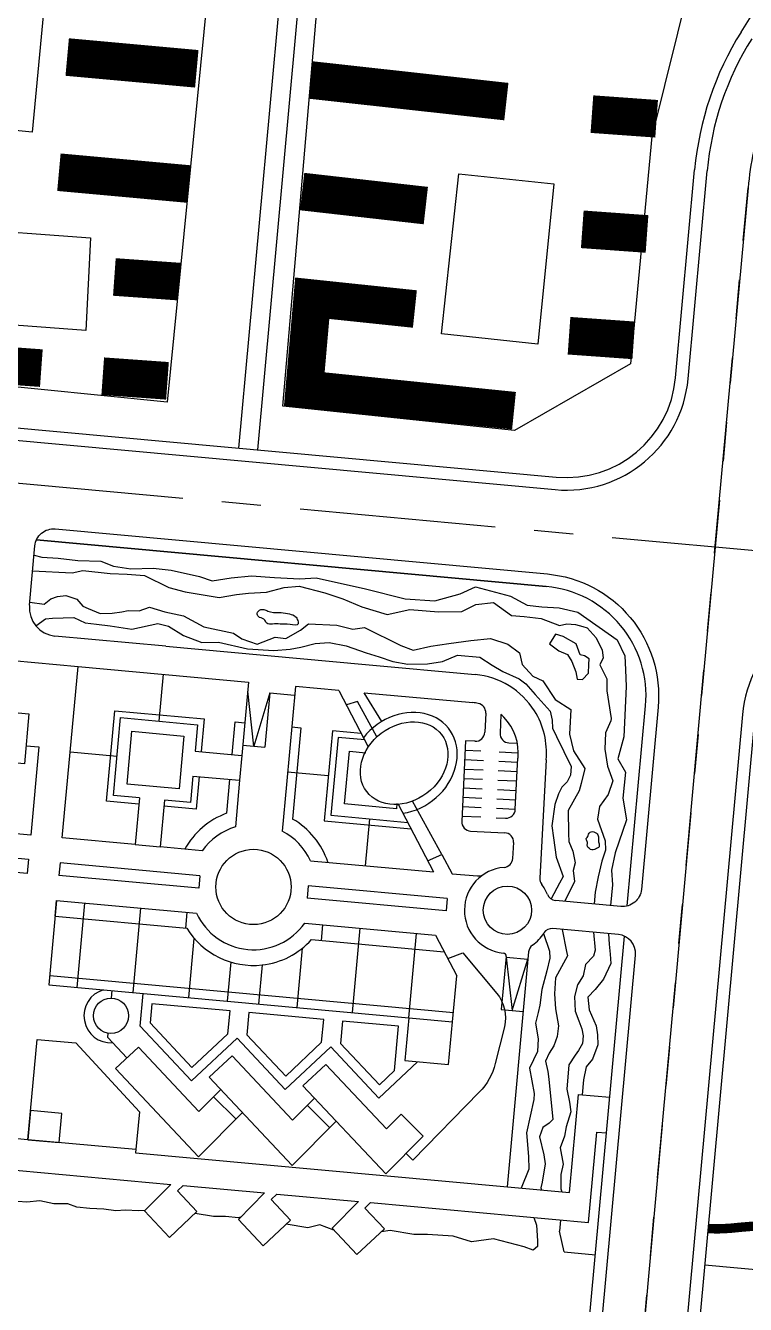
# Model space of a CAD drawing. Extents: x 30752 to 65014, y 26327 to 78956.
# Drawn here: x 32845.3 to 33074.9, y 28177.2 to 28584.8 of the extents above; entities that cross this region are included whole.
import ezdxf

# ---------------------------------------------------------------- set-up
doc = ezdxf.new("R2010")
doc.units = 0
doc.header["$MEASUREMENT"] = 0
doc.linetypes.add('CENTER', pattern=[2, 1.25, -0.25, 0.25, -0.25])
doc.linetypes.add('CONTINOUS', pattern=[0])
doc.layers.add('G-建筑', color=13, linetype='CONTINUOUS', true_color=0xe44444)
for name, color, linetype in [('G-绿化', 74, 'CONTINUOUS'), ('GH-中心线', 254, 'CENTER'), ('GH-道路红线', 1, 'CONTINOUS'), ('GH_水系', 152, 'CONTINUOUS'), ('jianzhu--pl', 1, 'CONTINUOUS'), ('图层1', 41, 'CONTINUOUS'), ('支路', 34, 'CONTINUOUS')]:
    doc.layers.add(name, color=color, linetype=linetype)

msp = doc.modelspace()

# ---------------------------------------------------------------- linework, layer by layer
at = {"layer": 'G-建筑'}
for p, q in [((32857.04, 28325.88), (32862.04, 28380.54)), ((32862.04, 28380.54), (32916.45, 28375.56)), ((32887.88, 28363.11), (32889.25, 28378.05)), ((32916.45, 28375.56), (32914.31, 28352.21)), ((32931.38, 28374.19), (32928.52, 28342.88)), ((32945.23, 28372.92), (32931.38, 28374.19)), ((32945.23, 28372.92), (32954.62, 28354.9)), ((32871.17, 28337.64), (32873.81, 28366.41)), ((32873.81, 28366.41), (32902.32, 28363.8)), ((32951.12, 28369.36), (32947.61, 28368.36)), ((32957.35, 28358.08), (32951.12, 28369.36)), ((32873.35, 28339.45), (32875.62, 28364.23)), ((32875.62, 28364.23), (32900.14, 28361.99)), ((32900.14, 28361.99), (32899.37, 28353.58)), ((32902.32, 28363.8), (32901.36, 28353.4)), ((32943.15, 28360.06), (32940.51, 28331.29)), ((32944.95, 28357.89), (32942.69, 28333.1)), ((32952.37, 28359.22), (32943.15, 28360.06)), ((32953.47, 28357.11), (32944.95, 28357.89)), ((32874.48, 28351.84), (32859.54, 28353.21)), ((32899.37, 28353.58), (32914.31, 28352.21)), ((32898.64, 28345.61), (32897.87, 28337.21)), ((32898.64, 28345.61), (32913.58, 28344.25)), ((32900.64, 28345.43), (32899.68, 28335.03)), ((32941.83, 28345.68), (32928.88, 28346.86)), ((32913.58, 28344.25), (32912.22, 28329.41)), ((32928.52, 28342.88), (32927.16, 28328.04)), ((32881.44, 28336.7), (32871.17, 28337.64)), ((32881.63, 28338.69), (32873.35, 28339.45)), ((32881.63, 28338.69), (32880.26, 28323.75)), ((32889.59, 28337.96), (32888.23, 28323.03)), ((32897.87, 28337.21), (32889.59, 28337.96)), ((32964.03, 28336.83), (32975.37, 28315.05)), ((32978.01, 28320.66), (32968.66, 28337.6)), ((32899.68, 28335.03), (32889.41, 28335.97)), ((32942.69, 28333.1), (32942.69, 28333.1)), ((32942.69, 28333.1), (32967.21, 28330.86)), ((32940.51, 28331.29), (32940.51, 28331.29)), ((32940.51, 28331.29), (32968.23, 28328.76)), ((32954.95, 28331.98), (32953.58, 28317.04)), ((32880.26, 28323.75), (32857.04, 28325.88)), ((32901.66, 28321.8), (32888.23, 28323.03)), ((32973.52, 28318.59), (32978.01, 28320.66)), ((32936.16, 28318.64), (32975.37, 28315.05)), ((32855.22, 28305.96), (32852.76, 28279.08)), ((32854.76, 28300.98), (32855.22, 28305.96)), ((32855.22, 28305.96), (32899.84, 28301.88)), ((32861.72, 28278.26), (32864.18, 28305.14)), ((32854.76, 28300.98), (32896.72, 28297.14)), ((32879.65, 28276.61), (32882.11, 28303.5)), ((32896.39, 28297.17), (32896.85, 28302.15)), ((32934.34, 28298.72), (32976.06, 28294.9)), ((32939.67, 28293.21), (32940.12, 28298.19)), ((32949.61, 28270.21), (32952.07, 28297.1)), ((32897.37, 28274.99), (32899.1, 28293.89)), ((32936.55, 28293.5), (32978.81, 28289.63)), ((32967.54, 28268.57), (32970, 28295.46)), ((32976.06, 28294.9), (32982.82, 28281.92)), ((32931.89, 28271.83), (32933.62, 28290.73)), ((32910.79, 28286.32), (32909.65, 28273.87)), ((32920.75, 28285.41), (32919.61, 28272.96)), ((32853.03, 28282.06), (32909.92, 28276.86)), ((32981.48, 28267.29), (32982.82, 28281.92)), ((32852.76, 28279.08), (32909.65, 28273.87)), ((32872.67, 28274.82), (32872.9, 28277.23)), ((32881.9, 28265.85), (32882.85, 28276.32)), ((32909.92, 28276.86), (32981.75, 28270.28)), ((32909.65, 28273.87), (32981.48, 28267.29)), ((32967.54, 28268.57), (32966.29, 28254.95)), ((32871.53, 28262.28), (32871.65, 28263.66)), ((32881.9, 28265.85), (32898.26, 28248.45)), ((32980.23, 28253.67), (32981.48, 28267.29)), ((32871.53, 28262.28), (32877.64, 28255.77)), ((32912.75, 28262.08), (32898.26, 28248.45)), ((32912.75, 28262.08), (32928.14, 28245.72)), ((32881.29, 28259.2), (32874, 28252.35)), ((32881.29, 28259.2), (32900.62, 28238.65)), ((32911.16, 28256.47), (32903.88, 28249.61)), ((32911.16, 28256.47), (32930.49, 28235.91)), ((32942.62, 28259.34), (32928.14, 28245.72)), ((32942.62, 28259.34), (32958.01, 28242.98)), ((32874, 28252.35), (32900.42, 28224.26)), ((32941.04, 28253.73), (32933.75, 28246.88)), ((32941.04, 28253.73), (32960.37, 28233.18)), ((32970.34, 28254.58), (32958.01, 28242.98)), ((32966.29, 28254.95), (32980.23, 28253.67)), ((32903.88, 28249.61), (32930.3, 28221.53)), ((32900.62, 28238.65), (32907.59, 28245.67)), ((32905.3, 28243.36), (32912.39, 28236.31)), ((32933.75, 28246.88), (32960.17, 28218.8)), ((32930.49, 28235.91), (32937.47, 28242.93)), ((32935.18, 28240.63), (32942.27, 28233.58)), ((32900.42, 28224.26), (32914.45, 28238.38)), ((32930.3, 28221.53), (32944.32, 28235.64)), ((32960.37, 28233.18), (32965.05, 28237.89)), ((32965.05, 28237.89), (32972.14, 28230.84)), ((32960.17, 28218.8), (32972.14, 28230.84))]:
    msp.add_line(p, q, dxfattribs=at)
msp.add_lwpolyline([(32829.02, 28350.99), (32830.48, 28366.92), (32846.41, 28365.46), (32844.95, 28349.53)], close=True, dxfattribs=at)
for points in [[(32911.16, 28352.5), (32912.11, 28362.9), (32915.26, 28362.61)], [(32930.2, 28361.25), (32933.14, 28360.98), (32930.48, 28331.92)], [(32909.45, 28333.75), (32910.43, 28344.53)], [(32856.04, 28228.78), (32856.9, 28238.09), (32846.94, 28239), (32846.09, 28229.69), (32856.04, 28228.78)]]:
    msp.add_lwpolyline(points, dxfattribs=at)
msp.add_lwpolyline([(32979.94, 28287.45), (32984.73, 28289.26), (32995.56, 28276.34, -0.239814), (32998.02, 28265.73), (32995.1, 28254.02, -0.133231), (32990.01, 28244.87), (32968.84, 28223.19), (32966.69, 28225.35)], format="xyb", dxfattribs=at)
msp.add_circle((32872.55, 28269.2), 5.62, dxfattribs=at)
for centre, radius, start, end in [((32918, 28310.26), 25, 110.0144, 151.1925), ((32918, 28310.26), 20, 106.795, 144.7707), ((32918, 28310.26), 25, 18.3489, 60.0541), ((32918, 28310.26), 20, 24.7707, 62.7464), ((32918, 28310.26), 20, 204.7707, 324.7707), ((32918, 28310.26), 25, 211.6406, 276.3077), ((32918, 28310.26), 25, 276.3077, 317.9008), ((32872.55, 28269.2), 8.62, 106.0851, 273.6805)]:
    msp.add_arc(centre, radius, start, end, dxfattribs=at)
msp.add_ellipse((32966.04, 28349.73), major_axis=(-14.32, -10.9), ratio=0.833333, start_param=7.264315, end_param=11.299936, dxfattribs=at)
msp.add_ellipse((32966.04, 28349.73), major_axis=(-11.93, -9.09), ratio=0.8, dxfattribs=at)
at = {"layer": 'G-绿化'}
for p, q in [((32890.07, 28387.01), (32854.7, 28390.25)), ((32890.07, 28387.01), (32953.74, 28381.18)), ((32953.74, 28381.18), (32988.72, 28377.98)), ((32953.34, 28372.18), (32987.9, 28369.02)), ((32992.07, 28365.67), (32991.78, 28359.56)), ((32845.48, 28355.29), (32849.55, 28354.91)), ((32849.55, 28354.91), (32846.97, 28326.8)), ((32985.63, 28356.85), (32984.4, 28331.2)), ((32985.5, 28353.85), (32990.49, 28353.61)), ((32988.64, 28356.7), (32985.63, 28356.85)), ((33011.34, 28350.81), (33009.33, 28313.06)), ((32846.97, 28326.8), (32823.07, 28328.99)), ((32987.25, 28328.06), (32998.07, 28327.54)), ((32978.01, 28320.66), (32981.41, 28314.5)), ((33000.92, 28324.39), (33000.65, 28319.35)), ((32900.94, 28313.83), (32856.31, 28317.91)), ((32900.57, 28309.85), (32855.95, 28313.93)), ((32900.94, 28313.83), (32900.57, 28309.85)), ((32981.41, 28314.5), (32989.43, 28313.76)), ((32935.43, 28310.67), (32935.07, 28306.69)), ((32979.76, 28306.61), (32935.43, 28310.67)), ((32979.4, 28302.63), (32935.07, 28306.69)), ((32979.76, 28306.61), (32979.4, 28302.63)), ((33034.36, 28295.09), (33013.44, 28297.01)), ((32998.57, 28288.11), (32997.02, 28271.22)), ((32998.55, 28287.84), (33005.52, 28287.21)), ((32998.55, 28287.84), (33000.51, 28270.9)), ((33000.51, 28270.9), (33005.52, 28287.21)), ((32997.02, 28271.22), (33004, 28270.58)), ((32846.09, 28229.69), (32849.01, 28261.61)), ((32849.01, 28261.61), (32861.37, 28260.54)), ((32861.37, 28260.54), (32881.61, 28238.58)), ((32881.61, 28238.58), (32880.42, 28225.55)), ((32846.09, 28229.69), (32838.15, 28230.42)), ((32880.51, 28226.54), (32846.09, 28229.69)), ((32880.42, 28225.55), (33018.8, 28212.88)), ((32899.98, 28206.81), (32893.81, 28213.36)), ((32929.85, 28204.07), (32923.69, 28210.63)), ((32883.29, 28207.03), (32891.24, 28198.59)), ((32891.24, 28198.59), (32899.98, 28206.81)), ((32959.73, 28201.34), (32953.56, 28207.9)), ((32913.17, 28204.3), (32921.11, 28195.85)), ((32921.11, 28195.85), (32929.85, 28204.07)), ((32943.04, 28201.56), (32950.99, 28193.12)), ((32950.99, 28193.12), (32959.73, 28201.34))]:
    msp.add_line(p, q, dxfattribs=at)
for points in [[(32796.8, 28624.99), (32905.37, 28615.07), (32890.43, 28464.77), (32829.06, 28470.97), (32753.16, 28517.38), (32791.29, 28577.04)], [(32939.93, 28609.48), (33057.29, 28598.73), (33045.05, 28549.47), (33038.27, 28476.99), (33001.21, 28455.73), (32927.41, 28463.48)], [(32851.58, 28594.78), (32847.42, 28550.89), (32815.79, 28554.01), (32821.25, 28597.97)], [(33013.78, 28534.35), (33008.72, 28483.25), (32977.93, 28486.59), (32983.46, 28537.54)], [(32822.6, 28520.3), (32865.99, 28517.19), (32864.49, 28487.63), (32820.32, 28490.89)], [(32877.69, 28343.07), (32879.23, 28359.88), (32895.79, 28358.37), (32894.26, 28341.55)], [(32822.37, 28321.33), (32846.27, 28319.14), (32845.85, 28314.54), (32821.95, 28316.73)], [(32909.86, 28263.48), (32910.53, 28270.78), (32909.38, 28270.88), (32885.57, 28273.06), (32885.01, 28266.92), (32898.39, 28252.69)], [(32939.74, 28260.75), (32940.41, 28268.04), (32916.51, 28270.23), (32915.86, 28263.15), (32928.27, 28249.96)], [(32962.99, 28251.78), (32964.28, 28265.86), (32946.38, 28267.49), (32945.73, 28260.41), (32958.14, 28247.22)]]:
    msp.add_lwpolyline(points, close=True, dxfattribs=at)
for points in [[(32846.55, 28400.03), (32848.28, 28418.95, -0.41437), (32854.8, 28424.38), (33011.74, 28410.02, -0.414214), (33047.02, 28367.62), (33041.7, 28309.48, -0.414214), (33035.18, 28304.05), (33014.26, 28305.97)], [(32996.91, 28365.18), (32996.63, 28359.32, 0.414214), (32999.48, 28356.18), (33002.17, 28356.05)], [(32995.34, 28332.35), (32998.35, 28332.21, 0.412725), (33001.49, 28335.05), (33002.35, 28351.28)], [(32924.75, 28110.6), (32918.13, 28038.31), (33010.08, 28029.9, 0.414214), (33016.61, 28035.32), (33039.78, 28288.57)]]:
    msp.add_lwpolyline(points, format="xyb", dxfattribs=at)
for points in [[(32848.01, 28415.99), (32850.49, 28415.41), (32855.75, 28415.03), (32861.98, 28414.35), (32869.34, 28414.12), (32873.33, 28412.56), (32878.91, 28411.64), (32886.06, 28411.87), (32891.79, 28411.19), (32900.73, 28409.27), (32904.8, 28407.83), (32910.89, 28408.74), (32917.33, 28409.43), (32924.65, 28408.89), (32932.75, 28408.52), (32937.96, 28408.84), (32953.74, 28405.26), (32966.39, 28402.13), (32975.78, 28401.43), (32983.91, 28403.7), (32988.81, 28405.88), (32999.91, 28402.91), (33005.28, 28400.12), (33009.95, 28399.5), (33015.48, 28399.28), (33021.38, 28397.82), (33033.93, 28389.08), (33036.47, 28383.95), (33036.63, 28379.52), (33036.87, 28374.2), (33036.1, 28358.15), (33034.2, 28351.05), (33036.64, 28346.81), (33035.81, 28338.52), (33036.9, 28331.65), (33033.3, 28321.1), (33032.15, 28315.67), (33032.46, 28310.97), (33031.85, 28304.36)], [(32848.6, 28393.45), (32851.63, 28395.68), (32853.88, 28395.91), (32860.73, 28396.12), (32864.29, 28394.47), (32867.97, 28393.99), (32872.29, 28393.52), (32879.16, 28392.46), (32887.46, 28394.26), (32890.85, 28393.34), (32895.7, 28390.43), (32901.57, 28388.13), (32906.88, 28388.24), (32916.07, 28386.15), (32924.53, 28385.66), (32929.73, 28386.04), (32933.12, 28386.65), (32937.7, 28387.83), (32942.15, 28388.17), (32947.59, 28387.15), (32953.91, 28384.94), (32958.07, 28383.57), (32962.4, 28382.13), (32967.24, 28381.29), (32973.5, 28381.39), (32978.31, 28382.12), (32983.09, 28384.1), (32990.14, 28383.5), (32994.16, 28380.91), (32997.47, 28378.99), (33002.71, 28376.57), (33004.89, 28374.99), (33007.8, 28371.57), (33012.62, 28366.29), (33013.24, 28363.43), (33013.31, 28360.83), (33014.65, 28358.24), (33019.35, 28348.71), (33019.08, 28345.9), (33018.03, 28343.76), (33016.29, 28342.06), (33015.24, 28339.92), (33014.11, 28336.54), (33013.14, 28329.76), (33013.68, 28325.95), (33014.56, 28319.79), (33016.76, 28313.55), (33015.59, 28311.48), (33012.91, 28306.43)], [(32820.48, 28384.34), (32862.04, 28380.54)], [(32923.16, 28372.09), (32918.1, 28355.19), (32916.19, 28372.72)], [(32923.16, 28372.09), (32921.58, 28354.87)], [(32923.16, 28372.09), (32931.12, 28371.36)], [(32958.92, 28363), (32953.34, 28372.18)], [(32879.23, 28359.88), (32895.79, 28358.37)], [(32914.61, 28355.51), (32921.58, 28354.87)], [(32963.74, 28336.82), (32963.59, 28335.21), (32947.03, 28336.72), (32948.57, 28353.54), (32953.83, 28353.06)], [(32996.34, 28353.33), (33002.34, 28353.04)], [(32914.31, 28352.21), (32913.58, 28344.25)], [(32985.35, 28350.85), (32991.35, 28350.57)], [(32996.2, 28350.33), (33002.19, 28350.04)], [(32894.8, 28347.53), (32894.26, 28341.55)], [(32985.21, 28347.86), (32991.2, 28347.57)], [(32996.06, 28347.34), (33002.05, 28347.05)], [(32984.92, 28341.86), (32990.91, 28341.58)], [(32985.06, 28344.86), (32991.06, 28344.57)], [(32995.77, 28341.34), (33001.76, 28341.05)], [(32995.91, 28344.34), (33001.91, 28344.05)], [(32984.78, 28338.87), (32990.77, 28338.58)], [(32995.62, 28338.35), (33001.62, 28338.06)], [(32984.49, 28332.87), (32990.48, 28332.59)], [(32984.63, 28335.87), (32990.63, 28335.58)], [(32995.48, 28335.35), (33001.47, 28335.06)], [(32880.26, 28323.75), (32888.23, 28323.03)], [(32856.31, 28317.91), (32855.95, 28313.93)], [(33010.51, 28295.44), (33012.42, 28289.78), (33012.5, 28287.62), (33011.51, 28283.56), (33009.94, 28277.59), (33009.35, 28272.62), (33008.78, 28270.22), (33008.78, 28270.22), (33007.97, 28266.8), (33008.74, 28261.82), (33008.62, 28257.84), (33006.02, 28252.53), (33007.48, 28244.46), (33007.4, 28242.56), (33005.05, 28231.91), (33005.66, 28224.35), (33005.78, 28220.29), (33003.41, 28214.29)], [(33031.26, 28295.37), (33031.4, 28292.03), (33031.79, 28288.86), (33031.96, 28285.83), (33029.58, 28280.87), (33026.95, 28277.53), (33024.61, 28275.15), (33025.09, 28271.11), (33027.3, 28265.95), (33027.73, 28263.08), (33027.82, 28259.94), (33026.16, 28255.34), (33024.12, 28252.92), (33023.24, 28248.78), (33022.81, 28244.04)], [(33005.73, 28289.54), (32998.88, 28214.7)], [(33018.8, 28212.88), (33021.66, 28244.15)], [(33021.66, 28244.15), (33031.62, 28243.24)], [(32953.56, 28207.89), (32955.31, 28209.65), (33024.82, 28203.29), (33027.46, 28232.14)], [(33027.46, 28232.14), (33030.58, 28231.86)], [(32777.56, 28225.92), (32829.31, 28221.19), (32891.69, 28215.48), (32883.29, 28207.03)], [(32893.81, 28213.36), (32895.56, 28215.12), (32921.56, 28212.74), (32913.17, 28204.3)], [(32923.69, 28210.63), (32925.44, 28212.39), (32951.44, 28210.01), (32943.04, 28201.56)]]:
    msp.add_lwpolyline(points, dxfattribs=at)
for centre, radius in [((32918, 28310.26), 12), ((32998.98, 28302.85), 7.71)]:
    msp.add_circle(centre, radius, dxfattribs=at)
for centre, radius, start, end in [((32855.52, 28399.21), 9, 174.8013, 264.7707), ((32986.44, 28353.09), 25, 32.1306, 84.7707), ((32986.44, 28353.09), 16, 78.3184, 84.7707), ((32989.07, 28365.82), 3, 357.2492, 78.3184), ((32986.44, 28353.09), 25, 354.7707, 32.1306), ((32986.44, 28353.09), 16, 44.6685, 49.1206), ((32986.4, 28353.06), 16.05, 353.6586, 44.628), ((32988.78, 28359.7), 3, 267.2492, 357.2492), ((32987.4, 28331.06), 3, 177.2492, 267.2492), ((32997.93, 28324.55), 3, 356.9579, 87.2492), ((32998.98, 28302.85), 13.71, 94.5289, 264.531), ((32997.66, 28319.51), 3, 274.5289, 356.9579), ((32989.71, 28316.75), 3, 264.7707, 303.6956), ((33012.33, 28312.9), 3, 176.9579, 216.9704), ((32998.98, 28302.85), 13.71, 21.4393, 36.9704), ((33014.53, 28308.96), 3, 201.4393, 264.7707), ((33013.16, 28294.02), 3, 84.7707, 148.1021), ((32998.98, 28302.85), 13.71, 305.66, 328.1021), ((33033.81, 28289.12), 6, 354.7707, 84.7707), ((32997.58, 28288.2), 1, 354.7707, 84.531), ((33008.72, 28289.27), 3, 125.66, 174.7707)]:
    msp.add_arc(centre, radius, start, end, dxfattribs=at)
at = {"layer": 'GH-中心线', "ltscale": 50}
for points in [[(32419.83, 29136.69), (32370.49, 28597.56), (32594.46, 28577.06), (32789.2, 28454.8, 0.117879), (32833.25, 28439.91), (33498, 28379.07, 0.28299), (33584.85, 28422.13), (33782.64, 28738.36)], [(33075.72, 28533.1), (33001.27, 27719.59), (33075.72, 28533.1, -0.117455), (33090.52, 28577.02), (33352.29, 28995.52)]]:
    msp.add_lwpolyline(points, format="xyb", dxfattribs=at)
at = {"layer": 'GH-道路红线'}
for p, q in [((33073.48, 28582.76), (33157.74, 28717.48)), ((33052.61, 28472.55), (33058.67, 28538.85)), ((33056.59, 28472.19), (33062.66, 28538.48)), ((32839.02, 28456.95), (33014.56, 28440.89)), ((32838.65, 28452.97), (33014.2, 28436.9)), ((33073.91, 28365.19), (33014.71, 27718.36)), ((33077.89, 28364.82), (33018.69, 27717.99))]:
    msp.add_line(p, q, dxfattribs=at)
msp.add_lwpolyline([(32848.8, 28420.91), (33011.37, 28406.03), (32848.8, 28420.91)], close=True, dxfattribs=at)
msp.add_lwpolyline([(33037.2, 28304.21), (33043.04, 28367.99, 0.414214), (33011.37, 28406.03)], format="xyb", dxfattribs=at)
msp.add_lwpolyline([(33012.11, 28030.06), (33036.32, 28294.57)], dxfattribs=at)
for centre, radius, start, end in [((33158.26, 28529.73), 100, 147.9747, 174.7707), ((33158.26, 28529.73), 96, 147.9747, 174.7707), ((33017.75, 28475.74), 39, 264.7707, 354.7707), ((33017.75, 28475.74), 35, 264.7707, 354.7707), ((33112.75, 28361.63), 39, 84.81, 174.7707)]:
    msp.add_arc(centre, radius, start, end, dxfattribs=at)
at = {"layer": 'GH_水系'}
msp.add_line((33061.88, 28189.86), (33197.41, 28177.45), dxfattribs=at)
msp.add_line((33061.88, 28189.86), (33197.41, 28177.45), dxfattribs=at)
for points in [[(32847.55, 28410.98), (32860.18, 28410.36), (32863.54, 28411.09), (32872.28, 28410.15), (32877.74, 28409.98), (32883.25, 28409.55), (32891, 28405.68), (32896.16, 28404.36), (32907.1, 28402.54), (32912.59, 28403.46), (32916.43, 28403.88), (32922.18, 28404.19), (32927.82, 28405.68), (32932.59, 28406.17), (32940.78, 28404.02), (32946.47, 28402.14), (32952.59, 28399.55), (32960.58, 28397.08), (32967.82, 28398.65), (32977, 28397.95), (32984.42, 28398.07), (32988.95, 28400.27), (32994.5, 28400.94), (33000.28, 28396.77), (33004.29, 28396.42), (33009.7, 28395.84), (33015.6, 28393.6), (33017.93, 28394.1), (33020.69, 28393.89), (33022.98, 28393.3), (33024.45, 28392.81), (33027.3, 28389.64), (33029.24, 28385.72), (33029.49, 28383.34), (33028.49, 28381.09), (33030.7, 28376.56), (33030.71, 28372.77), (33032.06, 28364), (33031.97, 28363.17), (33030.22, 28359.4), (33030, 28354.21), (33030.92, 28348.72), (33032.61, 28344.08), (33031.13, 28339.69), (33028.29, 28335.96), (33027.68, 28331.9), (33030.14, 28324.98), (33030.24, 28322.03), (33029.11, 28318.53), (33027.9, 28313.53), (33026.94, 28308.58), (33026.6, 28304.84)], [(32846.64, 28401.03), (32851.2, 28400.41), (32853.36, 28402.14), (32855.54, 28402.83), (32858.2, 28403.2), (32861.63, 28402.04), (32863.61, 28399.72), (32865.24, 28399.02), (32869.08, 28397.42), (32872.97, 28397.53), (32876.04, 28397.98), (32878.06, 28398.42), (32881.59, 28398.23), (32884.81, 28399.46), (32889.77, 28398), (32895.67, 28396.64), (32902.13, 28393.19), (32911.62, 28391.14), (32914.32, 28389.4), (32919.13, 28387.7), (32924.94, 28389.92), (32928.32, 28389.46), (32932.97, 28392.11), (32935.51, 28394.16), (32944.57, 28393.73), (32949.63, 28392.44), (32953.4, 28392.96), (32964.95, 28387.26), (32968.87, 28385.72), (32974.57, 28386.96), (32980.34, 28387.91), (32987.31, 28388.83), (32993.6, 28389.45), (32999.08, 28387.63), (33002.85, 28384.85), (33003.73, 28381.15), (33007.03, 28377.46), (33010.29, 28375.96), (33014.23, 28370.06), (33019.18, 28366.87), (33018.79, 28358.92), (33020, 28353.62), (33023.64, 28348.02), (33022.49, 28343.21), (33021.88, 28340.95), (33018.33, 28334.67), (33018.43, 28327.27), (33018.53, 28324.8), (33019.8, 28321.69), (33020.62, 28317.91), (33019.96, 28315.56), (33020.36, 28312.05), (33017.25, 28305.69)], [(33016.43, 28296.73), (33017.79, 28289.67), (33018.09, 28288.27), (33014.33, 28281.3), (33013.97, 28276.23), (33014.28, 28271.45), (33015.27, 28265.99), (33014.86, 28262.58), (33013.77, 28259.61), (33012.32, 28257.34), (33011.09, 28254.69), (33011.87, 28251.47), (33012.19, 28249.01), (33013.45, 28236.18), (33012.33, 28235), (33010.25, 28233.61), (33009.17, 28230.63), (33010.57, 28224.87), (33010.98, 28222), (33010.08, 28216.18), (33009.68, 28214.35), (33009.86, 28213.7)], [(33026.39, 28295.82), (33026.95, 28290.09), (33026.47, 28288.17), (33023.86, 28285.51), (33023.09, 28281.98), (33021.36, 28279.06), (33020.34, 28275.38), (33020.63, 28270.72), (33021.77, 28267.61), (33022.68, 28265.08), (33023.17, 28262.82), (33022.97, 28260.41), (33021.65, 28258.13), (33020.53, 28256.61), (33018.56, 28253.55), (33017.95, 28245.81), (33018.75, 28241.72), (33019.15, 28238.62), (33017.74, 28233.86), (33017.13, 28230.82), (33015.76, 28227.07), (33016.79, 28221.93), (33015.98, 28218.57), (33016.06, 28214.05), (33016.38, 28213.1)], [(32883.38, 28207.12), (32881.28, 28207.05), (32877.19, 28207.25), (32874.07, 28207.06), (32870.32, 28207.53), (32865.81, 28207.83), (32861.63, 28208.25), (32858.83, 28209.32), (32854.35, 28209.29), (32849.85, 28210.23), (32845.75, 28209.79), (32842.83, 28210.04), (32838.18, 28210.81), (32835.73, 28211.16), (32834.65, 28211.37), (32832.18, 28212.07), (32829.96, 28211.14), (32828.48, 28210.72), (32828.36, 28210.73)], [(32913.84, 28204.98), (32913.25, 28204.77), (32909.1, 28205.25), (32905.3, 28205.26), (32899.36, 28206.22)], [(32943.66, 28200.91), (32939.14, 28202.59), (32935.35, 28201.62), (32928.46, 28202.76)], [(33007.43, 28204.88), (33008.2, 28202.52), (33008.59, 28197.46), (33008.54, 28195.62), (33007.2, 28194.54), (33004.27, 28195.53), (32994.49, 28198.09), (32987.54, 28197.12), (32981.67, 28198.95), (32973.46, 28199.5), (32969.08, 28199.48), (32961.6, 28200.72), (32958.71, 28200.38)], [(33015.91, 28204.11), (33015.58, 28200.57)], [(33017.07, 28193.96), (33015.58, 28200.57)], [(33017.07, 28193.96), (33027.03, 28193.05)]]:
    msp.add_lwpolyline(points, dxfattribs=at)
msp.add_lwpolyline([(33022.16, 28384.27), (33020.85, 28387.74), (33016.71, 28390.1), (33014.26, 28390.86), (33012.36, 28387.74), (33015.37, 28385.5), (33018.15, 28384.32), (33019.56, 28382.11), (33020.77, 28378.8), (33021.21, 28376.5), (33022.96, 28376.38), (33024.86, 28378.4), (33024.93, 28381.18), (33025.04, 28382.93), (33023.54, 28383.89)], close=True, dxfattribs=at)
for points, knots in [([(32926.18, 28397.75), (32924.98, 28397.66), (32923.26, 28397.84), (32921.45, 28398.71), (32920.08, 28398.8), (32918.93, 28397.7), (32919.58, 28396), (32921.5, 28396.07), (32922.05, 28393.92), (32924.33, 28394.13), (32926.77, 28394.06), (32929.11, 28394.03), (32932.71, 28393.45), (32932, 28395.67), (32931, 28397.09), (32928.66, 28397.33), (32927.08, 28397.81), (32926.18, 28397.75)], [0, 0, 0, 0, 3.611841, 4.977244, 5.987763, 7.612245, 8.686645, 10.61763, 12.197146, 14.054871, 16.443208, 19.66359, 22.25033, 23.65438, 25.160255, 27.456593, 30.145669, 30.145669, 30.145669, 30.145669]), ([(33027.37, 28327.44), (33026.82, 28327.73), (33026, 28328.15), (33024.92, 28327.48), (33024.73, 28326.68), (33024.5, 28326.07), (33023.87, 28325.59), (33024.47, 28324.84), (33024.56, 28324.11), (33024.25, 28323.26), (33025.03, 28322.52), (33025.87, 28322), (33026.72, 28322.15), (33027.43, 28322.54), (33028.39, 28322.94), (33028.18, 28324.16), (33027.92, 28325.15), (33028.14, 28326.42), (33027.65, 28327.07), (33027.37, 28327.44)], [0, 0, 0, 0, 1.709779, 2.518655, 3.411803, 4.063597, 4.511593, 5.479505, 6.214592, 6.757679, 8.011555, 8.881084, 9.713178, 10.409185, 11.420482, 12.343387, 13.621172, 14.641215, 15.967299, 15.967299, 15.967299, 15.967299])]:
    msp.add_open_spline(points, degree=3, knots=knots, dxfattribs=at)
at = {"layer": 'jianzhu--pl', "const_width": 12}
for points in [[(32858.59, 28574.79), (32899.92, 28571.03)], [(32936.16, 28567.48), (32998.64, 28560.58)], [(33025.92, 28556.59), (33046.56, 28555.11)], [(32855.95, 28538.08), (32897.28, 28534.32)], [(32933.52, 28531.91), (32972.96, 28527.44)], [(33022.85, 28519.88), (33043.5, 28518.39)], [(32873.63, 28504.69), (32894.28, 28503.21)], [(32969.47, 28494.47), (32936.74, 28497.91), (32934.2, 28468.92), (33001.08, 28462.07)], [(33018.62, 28485.96), (33039.27, 28484.48)], [(32829.7, 28477.12), (32850.35, 28475.63)], [(32869.92, 28473.06), (32890.57, 28471.58)]]:
    msp.add_lwpolyline(points, dxfattribs=at)
at = {"layer": '图层1', "const_width": 3}
msp.add_lwpolyline([(33313.97, 28172.13, -0.165561), (33285.97, 28180.81, 0.182724), (33255.37, 28189.18, -0.224779), (33230.42, 28198.23, 0.387676), (33206.03, 28199.46, -0.309836), (33172.78, 28196.52, 0.282384), (33147.45, 28195.56, -0.274982), (33116.58, 28193.96, 0.154292), (33073.27, 28201.8, -0.041223), (33062.93, 28201.33, -27.672744)], format="xyb", dxfattribs=at)
at = {"layer": '支路'}
msp.add_line((32913.37, 28450.15), (32928.32, 28613.44), dxfattribs=at)
msp.add_line((32913.37, 28450.15), (32928.32, 28613.44), dxfattribs=at)
msp.add_lwpolyline([(32919.35, 28449.6), (32955.87, 28848.63)], dxfattribs=at)

doc.saveas('drawing.dxf')
